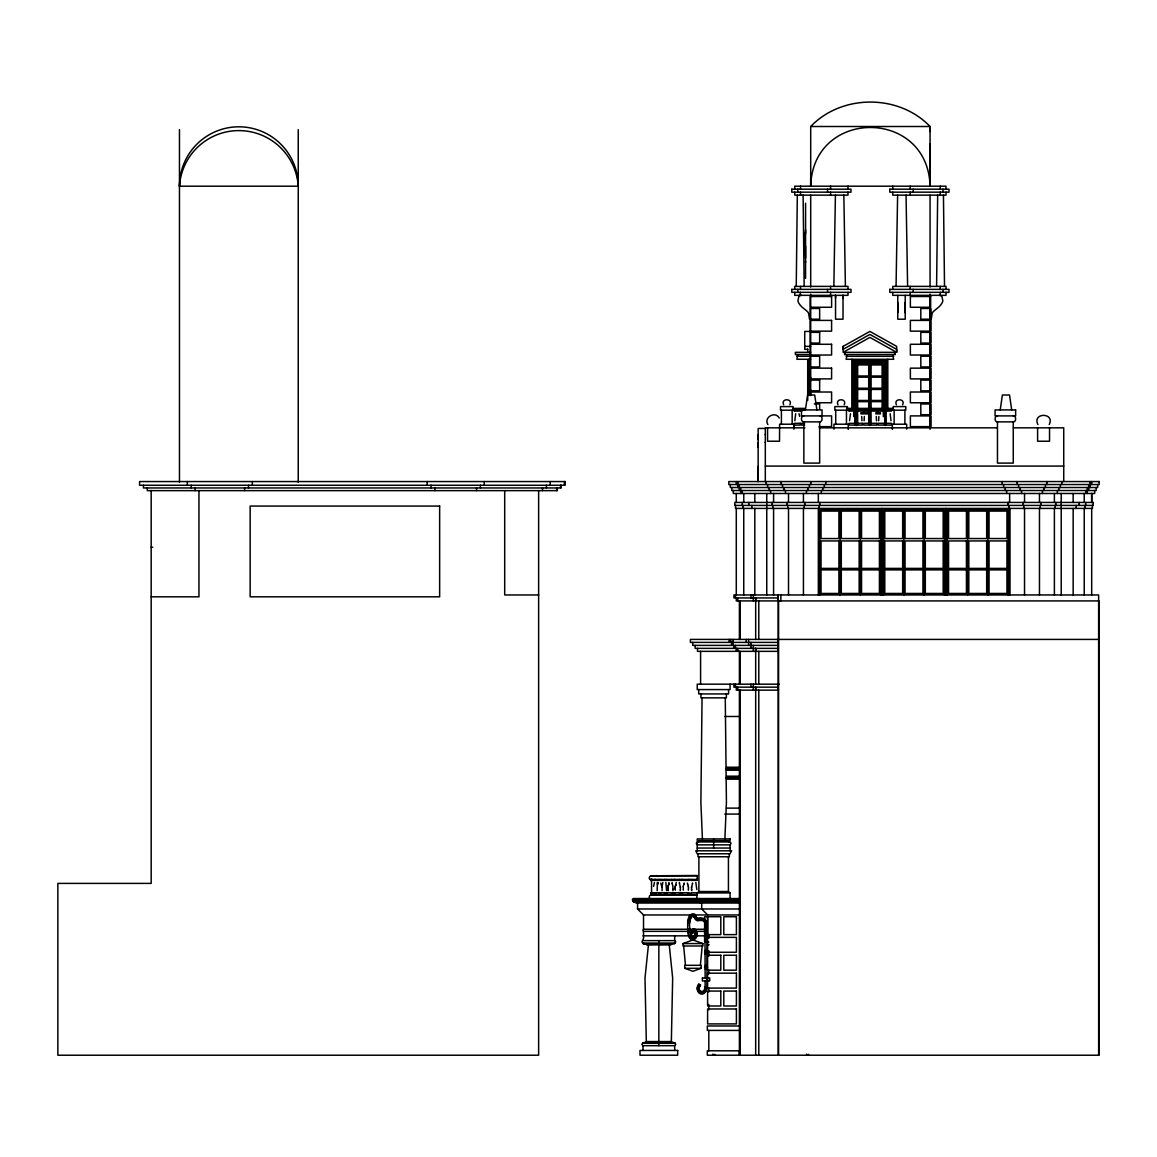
<?xml version="1.0" encoding="UTF-8"?>
<svg xmlns="http://www.w3.org/2000/svg" width="1157" height="1157" viewBox="0 0 1157 1157"><rect width="100%" height="100%" fill="white"/><g stroke="black" fill="none" stroke-linecap="round" stroke-linejoin="round"><path stroke-width="1.5" d="M642.974 1043.021L674.69 1043.021L675.804 1044.337L674.69 1045.668L642.974 1045.668L641.875 1044.337L642.974 1042.732A10.659 10.659 0 0 0 644.637 1042.573L646.315 1041.56L644.999 977.954L648.455 944.719L658.839 944.546M642.974 940.627L674.69 940.627L675.804 941.943L674.69 943.259L642.974 943.259C639.85 941.552 645.693 938.544 642.974 935.839L705.452 935.839M651.275 893.088L651.275 894.607L651.275 892.785M651.275 880.954L651.275 879.436L651.275 880.347M652.013 880.347L652.013 879.436M654.631 880.347L654.631 879.436M658.839 1042.732L658.839 1045.668M658.839 940.627L658.839 1042.645M658.883 880.347L658.883 879.436M664.624 880.347L664.624 879.436M667.951 888.547L668.11 886.363M671.61 880.347L671.61 879.436M674.69 1043.021L674.69 1042.732A10.312 10.312 0 0 1 672.781 1042.529L671.349 1041.56L672.665 977.954L669.223 944.719L673.027 943.693A10.659 10.659 0 0 1 674.676 943.562L674.69 943.259M674.69 940.627L674.69 935.839M679.578 880.347L679.578 879.436M688.241 880.347L688.241 879.436M691.279 880.347L691.279 879.436L691.221 880.347L697.237 880.347L697.237 879.436L649.699 879.436L649.279 878.235A2.907 2.907 0 0 1 649.655 876.688L650.972 875.806L697.237 875.806M702.979 992.055A6.031 4.266 -90 0 0 705.09 987.861L705.148 980.934M706.609 980.934L706.609 977.94M707.014 980.934L706.941 988.092A7.347 5.192 -90 0 1 699.132 993.082A5.438 3.847 -90 0 1 698.597 984.332L700.477 984.983L700.101 986.053A2.791 1.981 -90 0 0 700.101 990.826A4.7 3.326 -90 0 0 703.456 990.898A4.7 3.326 -90 0 0 705.148 986.805M755.68 690.15L755.68 687.157L755.68 1055.213M755.68 651.348L755.68 648.368L755.68 684.177M755.68 600.917L755.68 597.938L755.68 639.416M758.153 466.502L758.153 481.558L758.153 442.639M758.153 447.282L758.153 434.815M765.312 442.639L765.312 434.251M778.184 690.15L778.184 684.177M778.184 600.917L778.184 594.958L778.184 1055.213M793.933 427.078L793.933 425.125M794.367 411.082L794.367 410.185L794.367 411.082L800.34 411.082L800.34 410.185M794.758 292.345L794.758 295.339L847.994 295.339L847.994 292.345M794.758 289.366L794.758 286.386L847.994 286.386L847.994 289.366M794.758 192.163L794.758 195.143L847.994 195.143L847.994 192.163M794.758 189.184L794.758 186.19L946.007 186.19L946.007 189.184M797.737 292.345L797.737 289.366M797.737 192.163L797.737 189.184M810.102 319.202L810.102 308.471L819.648 308.471L819.648 319.202L809.51 319.202L808.613 313.46A7.202 7.202 0 0 0 807.34 311.45L802.163 307.212A18.902 18.902 0 0 1 799.849 304.681L799.068 303.582A7.564 7.564 0 0 1 797.925 300.834L798.851 296.467A3.254 3.254 0 0 1 799.993 295.642L800.528 292.345M800.528 289.366L800.528 286.386M800.528 195.143L800.528 192.163M800.528 189.184L800.528 186.19M805.576 278.331L805.576 203.198M805.576 258.17L805.576 246.195M805.576 233.815L805.576 229.708M810.695 393.366L810.695 389.793M810.695 380.884L810.695 377.312M930.069 143.989L930.069 186.19C927.957 107.919 812.807 107.919 810.695 186.19L810.695 178.467M822.034 415.898L822.034 409.925L801.468 409.925L801.468 415.898L831.594 415.898L831.594 426.644L819.055 426.644M827.573 292.345L827.573 289.366M827.573 192.163L827.573 189.184M830.567 295.339L830.567 292.345M830.567 289.366L830.567 286.386M830.567 195.143L830.567 192.163M830.567 189.184L830.567 186.19M833.937 429.16L833.937 424.214L848.255 424.214L848.255 429.16M835.716 424.214L835.716 410.185M835.556 298.159L835.556 295.339L835.556 319.202L843.019 319.202L843.019 295.339L843.019 298.159M843.135 346.362L843.135 349.342L869.89 334.431L896.661 349.342L896.661 352.335L869.89 337.41L843.135 352.335L843.135 346.362L869.89 331.437L896.661 346.362L896.661 352.335M844.624 354.519L844.624 352.335L895.171 352.335L895.171 354.519L844.624 354.519L844.624 352.335M846.461 424.214L846.461 410.185M847.358 410.185L847.358 406.599L834.833 406.599L834.833 410.185L905.786 410.185L905.786 406.599L893.247 406.599L893.247 410.185L847.358 409.578L847.358 407.192M847.994 189.184L847.994 186.19M849.151 411.082L849.151 410.185L849.151 411.082L855.124 411.082L855.124 410.185M854.98 362.271L854.98 407.365L854.98 362.271L884.816 362.271L884.816 407.365L884.816 362.271M856.469 425.53L856.469 363.761L883.326 363.761L883.326 416.694M857.655 424.388L857.655 413.888M857.655 412.702L857.655 401.653L868.705 401.653L868.705 412.702L860.822 412.702M862.384 410.185L862.384 411.082L856.426 411.082L856.426 410.185M863.686 411.082L863.686 410.185L863.686 411.082L869.659 411.082L869.659 410.185M868.705 424.388L868.705 413.888L860.822 413.888M869.89 425.53L869.89 363.761M870.961 411.082L870.961 410.185L870.961 411.082L876.919 411.082L876.919 410.185M871.091 424.388L871.091 413.888M871.091 412.702L871.091 401.653L882.126 401.653L882.126 407.973M878.221 411.082L878.221 410.185L878.221 411.082L884.194 411.082L884.194 410.185M885.495 410.185L885.495 411.082L891.454 411.082L891.454 410.185M892.351 429.16L892.351 424.214L906.683 424.214L906.683 429.16M892.77 292.345L892.77 295.339L946.007 295.339L946.007 292.345M892.77 289.366L892.77 286.386L946.007 286.386L946.007 289.366M892.77 192.163L892.77 195.143L946.007 195.143L946.007 192.163M892.77 189.184L892.77 186.19M894.144 424.214L894.144 410.185M895.171 354.519L895.171 352.335M897.76 295.339L897.76 319.202L905.208 319.202L905.208 295.339M904.89 424.214L904.89 410.185M910.197 295.339L910.197 292.345M910.197 289.366L910.197 286.386M910.197 195.143L910.197 192.163M910.197 189.184L910.197 186.19M913.191 292.345L913.191 289.366M913.191 192.163L913.191 189.184M930.069 186.19L930.069 126.503C898.83 93.934 841.934 93.934 810.695 126.503L810.695 186.19M930.069 426.644L930.069 415.898M930.069 414.698L930.069 403.967M930.069 402.766L930.069 392.021M930.069 390.835L930.069 380.089M930.069 378.889L930.069 368.143M930.069 366.957L930.069 356.211M930.069 355.025L930.069 344.28M930.069 343.079L930.069 332.334M930.069 331.148L930.069 320.402M930.069 319.202L930.069 295.339M930.069 127.53L930.069 126.503L810.695 126.503M930.662 426.644L930.662 415.898L910.371 415.898L910.371 426.644L930.662 426.644L930.662 415.898M930.662 414.698L930.662 403.967L920.813 403.967L920.813 414.698L930.662 414.698L930.662 403.967M930.662 402.766L930.662 392.021L910.371 392.021L910.371 402.766L930.662 402.766L930.662 392.021M930.662 390.835L930.662 380.089L920.813 380.089L920.813 390.835L930.662 390.835L930.662 380.089M930.662 378.889L930.662 368.143L910.371 368.143L910.371 378.889L930.662 378.889L930.662 368.143M930.662 366.957L930.662 356.211L920.813 356.211L920.813 366.957L930.662 366.957L930.662 356.211M930.662 355.025L930.662 344.28L910.371 344.28L910.371 355.025L930.662 355.025L930.662 344.28M930.662 343.079L930.662 332.334L920.813 332.334L920.813 343.079L930.662 343.079L930.662 332.334M930.662 331.148L930.662 320.402L910.371 320.402L910.371 331.148L930.662 331.148L930.662 320.402M930.662 308.471L930.662 319.202L930.662 308.471L920.813 308.471L920.813 319.202L931.255 319.202L932.152 313.46A7.202 7.202 0 0 1 933.424 311.45L938.602 307.212A18.902 18.902 0 0 0 940.916 304.681L941.697 303.582A7.564 7.564 0 0 0 942.839 300.834L941.914 296.467A3.254 3.254 0 0 0 940.771 295.642L939.238 295.339M940.236 295.339L940.236 292.345M940.236 289.366L940.236 286.386M940.236 195.143L940.236 192.163M940.236 189.184L940.236 186.19M943.027 292.345L943.027 289.366M943.027 192.163L943.027 189.184M997.464 415.898A3.008 2.126 -90 0 0 995.078 418.877A3.008 2.126 -90 0 0 997.464 421.871L997.464 463.104L1013.257 463.104L1013.257 421.871A3.008 2.126 -90 0 0 1015.644 418.877A3.008 2.126 -90 0 0 1013.257 415.898M1002.164 484.537L1002.164 481.558M1003.654 487.516L1003.654 484.537M1005.144 490.51L1005.144 487.516M1006.633 493.489L1006.633 490.51M1009.627 502.442L1009.627 493.489M1017.09 484.537L1017.09 481.558M1018.579 487.516L1018.579 484.537M1020.069 490.51L1020.069 487.516M1021.559 493.489L1021.559 490.51M1023.048 505.421L1023.048 502.442M1023.8 508.415L1023.8 505.421M1024.538 594.958L1024.538 508.415M1024.538 502.442L1024.538 493.489M1039.463 594.958L1039.463 508.415M1039.463 502.442L1039.463 493.489M1040.215 508.415L1040.215 505.421M1040.953 505.421L1040.953 502.442M1042.443 493.489L1042.443 490.51M1043.947 490.51L1043.947 487.516M1045.436 487.516L1045.436 484.537M1046.926 484.537L1046.926 481.558M1049.544 427.83L1049.544 441.222L1037.598 441.222L1037.598 427.83M1054.389 594.958L1054.389 508.415M1054.389 502.442L1054.389 493.489M1055.126 508.415L1055.126 505.421M1055.878 505.421L1055.878 502.442M1057.368 493.489L1057.368 490.51M1058.857 490.51L1058.857 487.516M1060.362 487.516L1060.362 484.537M1061.215 594.958L1061.215 493.489M1061.851 484.537L1061.851 481.558M1073.161 594.958L1073.161 508.415M1073.161 502.442L1073.161 493.489M1076.14 508.415L1076.14 505.421M1079.119 505.421L1079.119 502.442M1084.225 594.958L1084.225 508.415M1084.225 502.442L1084.225 493.489M1084.977 508.415L1084.977 505.421M1085.714 505.421L1085.714 502.442M1085.946 493.489L1085.946 490.51M1087.218 493.489L1087.32 487.516M1088.708 490.51L1088.694 484.537M1090.198 487.516L1090.082 481.558M1091.687 594.958L1091.687 508.415M1091.687 484.537L1091.687 481.558M1092.439 505.421L1092.439 508.415L735.534 508.415L735.534 505.421M1094.667 490.51L1094.667 493.489L733.292 493.489L733.292 490.51M1096.171 487.516L1096.171 490.51L731.803 490.51L731.803 487.516M1097.66 484.537L1097.66 487.516L730.313 487.516L730.313 484.537M796.247 286.386L797.318 195.143M936.592 286.386L937.662 195.143M833.85 286.386L835.412 195.143M896.053 286.386L897.615 195.143M702.053 697.859L700.882 802.307L702.415 838.926M692.45 930.315L691.365 931.833A6.508 4.599 -90 0 0 691.062 933.468C693.867 935.55 688.805 931.038 693.043 929.085A3.702 2.618 -90 0 1 694.518 928.897L696.355 930.633L697.092 933.497A6.089 4.31 -90 0 1 694.055 939.686A6.089 4.31 -90 0 1 689.095 936.982L688.198 932.99M724.889 838.926L726.422 802.307L725.265 697.859M673.114 889.097L672.767 885.828M680.345 886.913L680.359 889.632M675.095 887.998L675.312 886.363M675.182 887.448L675.182 889.097M687.677 923.517L687.692 929.071M689.442 925.34L689.529 923.662M691.611 886.913L691.611 889.632M654.457 882.458L653.618 886.363M657.769 883.601L657.928 882.458M662.44 884.743L662.845 882.458M669.021 882.458L668.746 884.179M676.238 882.458L675.833 884.743M692.551 883.037L692.465 883.601M657.378 883.601L657.176 890.716M700.39 965.314L702.183 945.992M662.166 885.828L662.05 890.716M667.979 886.913L668.11 890.181M673.172 889.097L672.868 890.716M696.847 889.632L695.82 882.458M691.51 887.448L692.522 883.601M687.663 923.662L687.851 921.883M689.529 923.807L689.688 922.143M657.899 883.037L657.552 884.743M684.177 883.037L683.946 884.179M795.698 413.714L794.801 420.743M850.482 413.714L849.571 420.743M666.591 890.716L665.853 882.458M805.402 409.925L807.586 395.014L814.716 395.014L816.9 409.925M1000.212 409.925L1002.396 395.014L1009.526 395.014L1011.71 409.925M680.403 889.632L680.171 890.716M683.281 886.363L683.281 890.181M688.299 890.181L688.473 887.998M861.965 420.743L861.734 416.477M876.5 420.743L876.268 416.477M891.035 420.743L890.138 413.714M687.822 922.143L688.097 920.379M689.673 922.389L689.919 920.741M668.905 883.601L668.052 886.363M692.985 933.005L694.316 930.315A2.386 1.692 -90 0 1 695.27 930.185L696.904 932.325A4.758 3.37 -90 0 1 695.14 938.182A4.758 3.37 -90 0 1 690.83 936.302L689.442 925.296M688.068 920.741L688.429 918.991M689.89 921.102L690.223 919.482M683.989 884.179L683.223 886.363M805.576 262.35L805.576 261.294M668.674 884.743L668.269 885.828M693.057 932.687L694.012 931.472L694.981 932.455M675.486 885.828L675.89 884.743M688.357 919.482C688.082 914.276 695.545 910.776 696.413 917.53A4.353 3.081 -90 0 0 699.262 919.468L699.623 919.396A18.613 13.161 -90 0 1 701.981 919.048L704.613 919.526L706.479 921.435M690.165 919.96L691.004 917.342M705.148 977.94L704.917 922.23M707.014 977.94L707.014 924.024M675.731 885.293L675.254 886.363M699.002 983.927L698.278 985.33A4.122 2.907 -90 0 0 698.683 991.954A6.031 4.266 -90 0 0 700.824 992.836M789.884 404.805C793.167 398.109 780.397 398.109 783.679 404.805M844.191 404.805C847.474 398.109 834.703 398.109 837.986 404.805M902.619 404.805C905.902 398.109 893.132 398.109 896.415 404.805M1049.24 424.561C1055.242 412.326 1031.914 412.326 1037.901 424.561M688.719 918.34L691.365 914.912M690.483 918.947C690.642 916.474 693.896 912.96 695.776 916.17M864.337 416.477L864.105 420.743M878.872 416.477L878.64 420.743M739.395 903.024L636.408 903.024L633.732 901.939L632.445 899.727L633.096 898.541L739.395 898.541L739.395 1055.213L739.395 1050.802L707.317 1050.802L707.317 1055.213L1099.034 1055.213L1099.034 600.917L736.286 600.917L736.286 597.938M691.235 917.371L692.942 916.142L694.475 917.732A5.669 4.006 -90 0 0 698.857 920.697A17.341 12.25 -90 0 1 700.621 920.379L703.384 920.784L704.772 922.172M700.477 984.983L700.144 985.33A4.122 2.907 -90 0 0 700.549 991.954A6.031 4.266 -90 0 0 706.956 987.861M730.067 892.929L728.433 891.526L698.886 891.526L697.237 892.929L730.067 892.929L730.067 898.541M697.237 841.949L696.5 842.874A1.49 1.49 0 0 0 696.5 843.93L697.237 844.856L730.067 844.856L730.819 843.93A1.49 1.49 0 0 0 730.819 842.874L730.067 841.949L697.237 841.949L697.237 850.8M705.293 929.245L643.523 929.245L642.844 930.286L643.523 931.342L694.88 931.342M682.963 943.577L692.927 939.947L702.906 943.577L702.906 945.992L682.963 945.992L682.963 943.577L702.906 943.577M701.142 968.308L692.927 971.287L684.727 968.308L684.727 965.314L701.142 965.314L701.142 968.308L684.727 968.308M800.456 295.469L801.526 295.339M698.09 841.949L698.929 841.284L698.09 840.618M729.228 840.618L728.375 841.284L729.228 841.949M810.695 359.277L796.855 359.277L797.737 355.401L796.855 354.519M893.681 354.519L892.785 355.401L893.681 359.277L846.114 359.277L847.011 355.401L846.114 354.519M697.237 894.896L650.972 894.896L649.655 895.778A2.907 2.907 0 0 0 649.279 897.34L649.699 898.541M658.839 944.719L671.378 944.546L646.286 944.546L644.637 943.707A10.659 10.659 0 0 0 643.003 943.562L642.974 943.259M179.465 186.19L298.246 186.19A59.397 59.397 0 0 0 238.848 126.807A59.397 59.397 0 0 0 179.465 186.19A59.513 59.513 0 0 1 238.848 130.596A59.513 59.513 0 0 1 298.246 186.19M810.695 331.437L804.722 331.437L804.722 349.342L807.716 349.342M804.722 346.362L810.695 346.362M810.695 352.335L795.365 352.335L795.365 354.519L810.695 354.519M796.855 356.298L819.648 356.211L819.648 366.957L810.102 366.957L810.102 356.211M846.114 356.298L893.681 356.298M808.902 359.87L807.716 359.87L807.716 400.409M815.468 402.766L831.594 402.766L831.594 392.021L810.102 392.021L810.102 395.607M814.282 403.967L819.648 403.967L819.648 409.332M793.051 408.392L805.402 408.392M847.358 408.392L893.247 408.392M793.051 409.578L805.402 409.578M801.873 410.185L780.512 410.185L780.512 406.599L793.051 406.599L793.051 410.185M875.82 412.702L880.549 412.702M875.82 413.888L880.549 413.888M803.855 415.898A3.008 2.126 90 0 0 801.468 418.877A3.008 2.126 90 0 0 803.855 421.871L819.648 421.871A3.008 2.126 90 0 0 822.034 418.877A3.008 2.126 90 0 0 819.648 415.898M997.464 421.871L1013.257 421.871M804.621 423.317L801.642 423.317L801.642 425.096L804.621 425.096M855.124 423.317L849.151 423.317L849.151 425.096L855.124 425.096M885.495 423.317L891.454 423.317L891.454 425.096L885.495 425.096M804.867 427.83L765.312 427.83L765.312 434.815M819.243 427.83L997.218 427.83M1013.402 427.83L1063.731 427.83L1063.731 481.558M765.312 428.437L758.153 428.437L758.153 439.602M765.312 466.083L1063.731 466.083M151.177 547.203L152.738 547.203M538.627 594.958L504.698 594.958L504.698 490.64M151.177 596.824L198.961 596.824L198.961 490.64M778.184 597.938L733.928 597.938L733.928 594.958L1098.629 594.958L1098.644 1055.213M778.589 639.416L1099.034 639.416M778.184 642.395L690.411 642.395L690.411 639.416L778.184 639.416L778.184 651.348L697.497 651.348L697.497 648.368M778.184 645.389L692.768 645.389L692.768 642.395M778.184 648.368L695.126 648.368L695.126 645.389M779.283 684.177L697.237 684.177L697.237 689.572L730.067 689.572L730.067 684.177M778.184 687.157L733.928 687.157L733.928 684.177M778.444 690.15L736.286 690.15L736.286 687.157M724.774 716.487L739.395 716.487M726.394 767.236L739.395 767.236M725.598 768.725L739.395 768.725M726.394 770.215L739.395 770.215M726.394 776.188L739.395 776.188M725.598 777.678L739.395 777.678M726.394 779.167L739.395 779.167M726.394 808.121L739.395 808.121M724.774 814.08L739.395 814.08M697.237 848.052L730.067 848.052M689.254 880.347L682.326 880.347L682.384 879.436M682.326 892.785L689.254 892.785L689.196 894.607M691.279 892.785L691.279 894.607L691.221 892.785L697.237 892.785L696.586 899.727L697.873 901.939M697.237 894.607L650.856 894.607L650.856 892.785L681.574 892.785L681.516 894.607M632.445 899.727L739.395 899.727L739.395 690.15M632.691 901.072L739.395 901.072M633.732 901.939L739.395 901.939M637.565 903.024L637.565 908.983L739.395 908.983M637.565 908.983L643.523 914.956L690.078 914.956M696.485 914.956L739.395 914.956M696.485 931.342L705.293 931.342M705.148 935.565L707.014 935.565M704.555 937.358L736.402 937.358L736.402 952.283L704.555 952.283M705.148 939.151L707.014 939.151M706.016 942.087L708.807 942.087M674.69 943.548L642.974 943.548A10.312 10.312 0 0 1 644.897 943.75M707.607 944.676L708.807 944.676M707.607 944.821L708.807 944.821M705.148 950.49L707.014 950.49M705.148 954.062L707.014 954.062M705.148 965.415L707.014 965.415M704.555 967.194L707.607 967.194M705.148 968.988L707.014 968.988M739.395 1025.984L707.317 1025.984L707.317 1030.41L739.395 1030.41M646.315 1041.56L671.349 1041.56M642.974 1042.732L674.69 1042.732A10.659 10.659 0 0 1 673.027 1042.573L672.781 1042.529M646.286 944.546L648.455 944.719M701.677 919.179L702.747 919.526M699.233 901.954L700.549 903.024M707.665 914.956L701.706 908.983L701.706 903.024M703.774 920.249L705.105 923.373M657.465 876.5L656.279 875.502M693.376 915.476L694.547 917.53A4.353 3.081 -90 0 0 695.776 919.063M779.211 418.024C775.277 410.59 763.403 417.446 767.872 424.561M694.243 930.763L695.082 932.759A3.428 2.43 -90 0 1 693.506 937.141A3.428 2.43 -90 0 1 690.454 934.784M688.357 886.363L687.591 884.179M696.037 916.301L696.254 916.807A3.023 2.14 -90 0 0 698.25 918.152L698.698 918.051A20.898 14.781 90 0 1 700.535 917.747L704.613 918.644L706.782 922.23M799.689 416.477L799.01 413.714M679.463 883.601L680.461 887.448M672.636 885.293L672.188 883.601M660.835 883.037L661.79 886.913M691.814 890.716L691.51 889.097M706.71 921.739L706.956 923.141M688.69 935.666L687.894 930.908M668.211 890.716L667.965 889.632M687.648 884.179L687.403 883.037M688.299 886.363L688.516 887.998M690.064 932.99L689.543 928.941M675.312 890.181L675.124 889.097M679.521 883.601L679.347 882.458M672.246 883.601L672.072 882.458M657.436 883.601L657.277 882.458M687.692 928.941L687.909 931.139M683.671 945.992L685.465 965.314M706.941 922.896L707.014 924.081M906.047 195.143L907.609 286.386M843.843 195.143L845.405 286.386M943.447 195.143L944.517 286.386M803.103 195.143L804.173 286.386M1008.137 594.958L1008.137 509.904L947.352 509.904L947.352 594.958M987.876 509.904L987.876 594.958M967.614 509.904L967.614 594.958M945.862 508.415L945.862 594.958M944.372 594.958L944.372 509.904L883.601 509.904L883.601 594.958M930.069 128.543L930.069 131.522M930.069 195.2L930.069 287.037M930.069 294.24L930.069 429.29M924.11 509.904L924.11 594.958M905.208 302.512L905.208 312.708M903.863 509.904L903.863 594.958M897.76 302.512L897.76 312.708M892.351 427.309L892.351 428.741M887.795 359.277L887.795 407.568M887.202 407.814L887.202 359.87L852.593 359.87L852.593 407.756M886.016 423.664L886.016 361.071L853.779 361.071L853.779 416.506M885.409 425.501L885.409 361.664L854.372 361.664L854.372 416.636M882.111 508.415L882.111 594.958M880.622 594.958L880.622 509.904L819.836 509.904L819.836 594.958M860.36 509.904L860.36 594.958M851.986 359.277L851.986 407.814M848.255 427.309L848.255 428.741M840.098 509.904L840.098 594.958M825.809 481.558L825.809 484.537M824.319 484.537L824.319 487.516M822.829 487.516L822.829 490.51M821.34 490.51L821.34 493.489M819.836 502.442L819.836 505.421M819.648 421.871L819.648 463.104L803.855 463.104L803.855 421.871M819.098 505.421L819.098 508.415M818.346 493.489L818.346 502.442M818.346 508.415L818.346 594.958M810.883 481.558L810.883 484.537M810.695 195.2L810.695 287.037M810.695 294.24L810.695 395.072M809.394 484.537L809.394 487.516M808.902 359.277L808.902 395.347M808.454 1054.316L808.454 1055.213M807.904 487.516L807.904 490.51M807.716 349.024L807.716 352.335M806.415 490.51L806.415 493.489M804.925 502.442L804.925 505.421M804.433 239.268L804.433 242.261M804.173 505.421L804.173 508.415M803.435 493.489L803.435 502.442M803.435 508.415L803.435 594.958M793.933 429.16L793.933 424.214L779.616 424.214L779.514 441.222L767.568 441.222L767.568 427.83M792.155 410.185L792.155 424.214M788.51 493.489L788.51 502.442M788.51 508.415L788.51 594.958M787.758 505.421L787.758 508.415M787.02 502.442L787.02 505.421M785.516 490.51L785.516 493.489M784.027 487.516L784.027 490.51M782.537 484.537L782.537 487.516M781.409 410.185L781.409 424.214M781.047 481.558L781.047 484.537M780.859 594.958L780.859 600.917M778.589 600.917L778.589 1055.213M773.585 493.489L773.585 502.442M773.585 508.415L773.585 594.958M772.847 505.421L772.847 508.415M772.095 502.442L772.095 505.421M770.605 490.51L770.605 493.489M769.116 487.516L769.116 490.51M767.612 484.537L767.612 487.516M766.758 493.489L766.758 594.958M766.122 481.558L766.122 484.537M765.312 442.119L765.312 481.558M758.79 600.917L758.79 639.416M758.79 651.348L758.79 684.177M758.79 690.15L758.79 1055.213M754.812 493.489L754.812 502.442M754.812 508.415L754.812 594.958M753.323 594.958L753.323 600.917M753.323 645.389L753.323 651.348M753.323 684.177L753.323 690.15M751.833 505.421L751.833 508.415M750.965 594.958L750.965 597.938M750.965 642.395L750.965 648.368M750.965 684.177L750.965 687.157M748.854 502.442L748.854 505.421M748.608 639.416L748.608 645.389M746.251 639.416L746.251 642.395M743.749 493.489L743.749 502.442M743.749 508.415L743.749 594.958M742.996 505.421L742.996 508.415M742.244 502.442L742.244 505.421M742.027 490.51L742.027 493.489M740.654 487.516L740.755 493.489M740.162 600.917L740.162 639.416M740.162 651.348L740.162 684.177M740.162 690.15L740.162 1055.213M739.265 484.537L739.265 490.51M739.395 600.917L739.395 639.416M739.395 651.348L739.395 684.177M737.891 481.558L737.776 487.516M737.804 597.938L737.804 600.917M737.804 648.368L737.804 651.348M737.804 687.157L737.804 690.15M736.286 481.558L736.286 484.537M736.286 493.489L736.286 502.442M736.286 508.415L736.286 594.958M736.286 648.368L736.286 651.348M735.447 594.958L735.447 597.938M735.447 645.389L735.447 648.368M735.447 684.177L735.447 687.157M733.928 645.389L733.928 648.368M733.09 639.416L733.09 645.389M731.571 642.395L731.571 645.389M730.732 639.416L730.732 642.395M730.067 844.856L730.067 850.8M729.329 853.779L729.329 856.759L697.989 856.759L697.989 853.779M729.199 639.416L729.199 642.395M728.577 689.572L728.577 693.925L698.727 693.925L698.727 689.572M728.433 856.759L728.433 891.526M726.379 693.925L726.379 697.859L700.925 697.859L700.925 693.925M714.708 1054.316L714.708 1055.213M713.652 838.926L713.652 848.052M708.807 934.625L708.807 938.24M708.807 950.765L708.807 956.145M708.807 970.072L708.807 974.049M708.807 988.107L708.807 991.954M708.807 1004.348L708.807 1009.873M708.807 1030.41L708.807 1050.802M707.607 952.283L707.607 916.72L707.607 934.625L720.811 934.625L720.811 916.72L704.627 916.72L704.627 942.087M700.592 651.348L700.592 684.177M698.886 856.759L698.886 891.526M697.179 880.347L697.237 875.502L650.972 875.806M689.254 879.436L689.196 880.347M688.241 892.785L688.241 894.607M682.384 892.785L682.326 894.607M681.574 879.436L681.516 880.347L650.798 880.347L650.856 879.436M679.578 892.785L679.578 894.607M674.69 1045.668L674.69 1050.44M674.502 879.436L674.502 880.347M674.502 892.785L674.502 894.607M674.068 879.436L674.068 880.347M674.068 892.785L674.068 894.607M671.61 892.785L671.61 894.607M666.649 879.436L666.649 880.347M666.649 892.785L666.649 894.607M664.624 892.785L664.624 894.607M660.401 879.436L660.401 880.347M660.401 892.785L660.401 894.607M658.883 892.785L658.883 894.607M655.571 879.436L655.571 880.347M655.571 892.785L655.571 894.607M654.631 892.785L654.631 894.607M652.346 879.436L652.346 880.347M652.346 892.785L652.346 894.607M652.013 892.785L652.013 894.607M651.565 880.954L651.565 893.088M651.145 892.785L650.972 894.896M643.523 914.956L643.523 929.245M643.523 931.342L643.523 935.839M642.974 1045.668L642.974 1050.44M564.399 481.558L564.399 485.26M561.232 485.26L561.232 487.95L143.425 487.95L143.425 485.26M560.552 485.26L560.552 487.95M557.356 487.95L557.356 490.64L147.301 490.64L147.301 487.95M556.676 487.95L556.676 490.64M550.226 481.558L550.226 485.26M546.379 485.26L546.379 487.95M542.503 487.95L542.503 490.64M538.627 490.554L538.627 1055.213L57.85 1055.213L57.85 883.398L151.177 883.398L151.177 490.554M484.262 481.558L484.262 485.26M480.415 485.26L480.415 487.95M476.539 487.95L476.539 490.64M434.902 487.95L434.902 490.64M431.026 485.26L431.026 487.95M427.179 481.558L427.179 485.26M298.246 129.627L298.246 482.31M252.356 481.558L252.356 485.26M248.509 485.26L248.509 487.95M244.633 487.95L244.633 490.64M195.085 487.95L195.085 490.64M191.209 485.26L191.209 487.95M187.362 481.558L187.362 485.26M179.465 129.627L179.465 482.223M695.039 932.325A4.758 3.37 -90 0 1 693.665 937.879M691.076 938.501A4.758 3.37 -90 0 1 688.965 936.302M697.064 919.482A4.353 3.081 -90 0 1 696.095 919.237M698.452 919.222A19.568 13.841 -90 0 1 699.204 919.106M651.087 879.436L651.087 880.347L651.145 879.436M677.684 1050.44L677.684 1055.213L639.995 1055.213L639.995 1050.44L677.684 1050.44M702.386 977.94L702.386 980.934L709.718 980.934L709.718 977.94L702.386 977.94M712.914 1054.316L712.914 1055.213L712.914 1054.316M720.811 991.072L720.811 1005.997L707.607 1005.997L707.607 991.072L720.811 991.072M736.402 973.167L736.402 988.092L707.607 988.092L707.607 973.167L736.402 973.167M791.764 289.366L791.764 292.345L850.988 292.345L850.988 289.366L791.764 289.366M791.764 189.184L791.764 192.163L850.988 192.163L850.988 189.184L791.764 189.184M801.642 410.185L801.642 411.082L801.642 410.185M806.675 1054.316L806.675 1055.213L806.675 1054.316M854.98 410.981L854.98 425.4L854.98 410.981M857.655 389.417L857.655 400.467L868.705 400.467L868.705 389.417L857.655 389.417M857.655 377.182L857.655 388.231L868.705 388.231L868.705 377.182L857.655 377.182M857.655 364.947L857.655 375.996L868.705 375.996L868.705 364.947L857.655 364.947M871.091 389.417L871.091 400.467L882.126 400.467L882.126 389.417L871.091 389.417M871.091 377.182L871.091 388.231L882.126 388.231L882.126 377.182L871.091 377.182M871.091 364.947L871.091 375.996L882.126 375.996L882.126 364.947L871.091 364.947M884.816 410.981L884.816 425.4L884.816 410.981M889.776 289.366L889.776 292.345L949 292.345L949 289.366L889.776 289.366M889.776 189.184L889.776 192.163L949 192.163L949 189.184L889.776 189.184M1008.137 502.442L1008.137 505.421L1008.137 502.442M1008.875 505.421L1008.875 508.415L1008.875 505.421M1009.627 508.415L1009.627 594.958L1009.627 508.415M1015.644 409.925L1015.644 415.898L995.078 415.898L995.078 409.925L1015.644 409.925M1091.687 493.489L1091.687 502.442L1091.687 493.489M1093.177 502.442L1093.177 505.421L734.796 505.421L734.796 502.442L1093.177 502.442M1099.15 481.558L1099.15 484.537L728.823 484.537L728.823 481.558L1099.15 481.558M731.557 850.8L730.067 853.779L697.237 853.779L695.747 850.8L731.557 850.8M805.286 232.297L804.722 240.208L805.286 232.297M805.286 242.131L804.722 255.147L805.286 242.131M831.594 296.525L810.102 296.525L810.102 307.27L831.594 307.27L831.594 296.525M930.662 296.525L910.371 296.525L910.371 307.27L930.662 307.27L930.662 296.525M831.594 320.402L810.102 320.402L810.102 331.148L831.594 331.148L831.594 320.402M819.648 332.334L810.102 332.334L810.102 343.079L819.648 343.079L819.648 332.334M831.594 344.28L810.102 344.28L810.102 355.025L831.594 355.025L831.594 344.28M831.594 368.143L810.102 368.143L810.102 378.889L831.594 378.889L831.594 368.143M819.648 380.089L810.102 380.089L810.102 390.835L819.648 390.835L819.648 380.089M800.34 423.317L794.367 423.317L794.367 425.096L800.34 425.096L800.34 423.317M862.384 423.317L856.426 423.317L856.426 425.096L862.384 425.096L862.384 423.317M869.659 423.317L863.686 423.317L863.686 425.096L869.659 425.096L869.659 423.317M876.919 423.317L870.961 423.317L870.961 425.096L876.919 425.096L876.919 423.317M884.194 423.317L878.221 423.317L878.221 425.096L884.194 425.096L884.194 423.317M565.079 481.558L139.578 481.558L139.578 485.26L565.079 485.26L565.079 481.558M439.646 506.072L250.158 506.072L250.158 596.824L439.646 596.824L439.646 506.072M838.912 511.09L821.036 511.09L821.036 538.555L838.912 538.555L838.912 511.09M859.159 511.09L841.298 511.09L841.298 538.555L859.159 538.555L859.159 511.09M879.421 511.09L861.546 511.09L861.546 538.555L879.421 538.555L879.421 511.09M902.662 511.09L884.787 511.09L884.787 538.555L902.662 538.555L902.662 511.09M922.924 511.09L905.049 511.09L905.049 538.555L922.924 538.555L922.924 511.09M943.186 511.09L925.311 511.09L925.311 538.555L943.186 538.555L943.186 511.09M966.428 511.09L948.552 511.09L948.552 538.555L966.428 538.555L966.428 511.09M986.675 511.09L968.814 511.09L968.814 538.555L986.675 538.555L986.675 511.09M1006.937 511.09L989.061 511.09L989.061 538.555L1006.937 538.555L1006.937 511.09M838.912 540.941L821.036 540.941L821.036 568.391L838.912 568.391L838.912 540.941M859.159 540.941L841.298 540.941L841.298 568.391L859.159 568.391L859.159 540.941M879.421 540.941L861.546 540.941L861.546 568.391L879.421 568.391L879.421 540.941M902.662 540.941L884.787 540.941L884.787 568.391L902.662 568.391L902.662 540.941M922.924 540.941L905.049 540.941L905.049 568.391L922.924 568.391L922.924 540.941M943.186 540.941L925.311 540.941L925.311 568.391L943.186 568.391L943.186 540.941M966.428 540.941L948.552 540.941L948.552 568.391L966.428 568.391L966.428 540.941M986.675 540.941L968.814 540.941L968.814 568.391L986.675 568.391L986.675 540.941M1006.937 540.941L989.061 540.941L989.061 568.391L1006.937 568.391L1006.937 540.941M838.912 569.88L821.036 569.88L821.036 593.454L838.912 593.454L838.912 569.88M859.159 569.88L841.298 569.88L841.298 593.454L859.159 593.454L859.159 569.88M879.421 569.88L861.546 569.88L861.546 593.454L879.421 593.454L879.421 569.88M902.662 569.88L884.787 569.88L884.787 593.454L902.662 593.454L902.662 569.88M922.924 569.88L905.049 569.88L905.049 593.454L922.924 593.454L922.924 569.88M943.186 569.88L925.311 569.88L925.311 593.454L943.186 593.454L943.186 569.88M966.428 569.88L948.552 569.88L948.552 593.454L966.428 593.454L966.428 569.88M986.675 569.88L968.814 569.88L968.814 593.454L986.675 593.454L986.675 569.88M1006.937 569.88L989.061 569.88L989.061 593.454L1006.937 593.454L1006.937 569.88M730.067 838.926L697.237 838.926L697.237 840.618L730.067 840.618L730.067 838.926M736.402 916.72L723.805 916.72L723.805 934.625L736.402 934.625L736.402 916.72M720.811 955.263L707.607 955.263L707.607 970.188L720.811 970.188L720.811 955.263M736.402 955.263L723.805 955.263L723.805 970.188L736.402 970.188L736.402 955.263M736.402 991.072L723.805 991.072L723.805 1005.997L736.402 1005.997L736.402 991.072M736.402 1008.976L707.607 1008.976L707.607 1023.902L736.402 1023.902L736.402 1008.976"/></g></svg>
